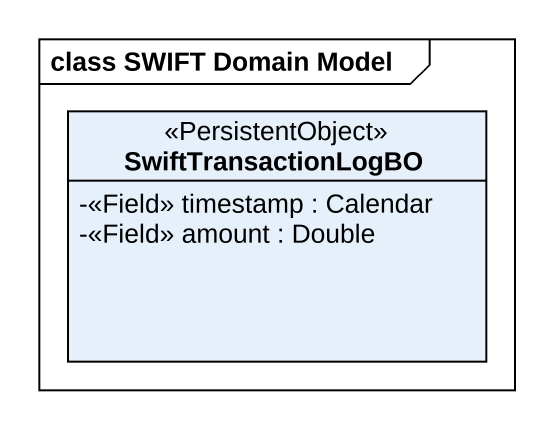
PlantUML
@startuml
mainframe class SWIFT Domain Model
hide circle
hide empty members
skinparam classAttributeIconSize 0
class SwiftTransactionLogBO <<PersistentObject>> {
  -<<Field>> timestamp : Calendar
  -<<Field>> amount : Double
}
@enduml
